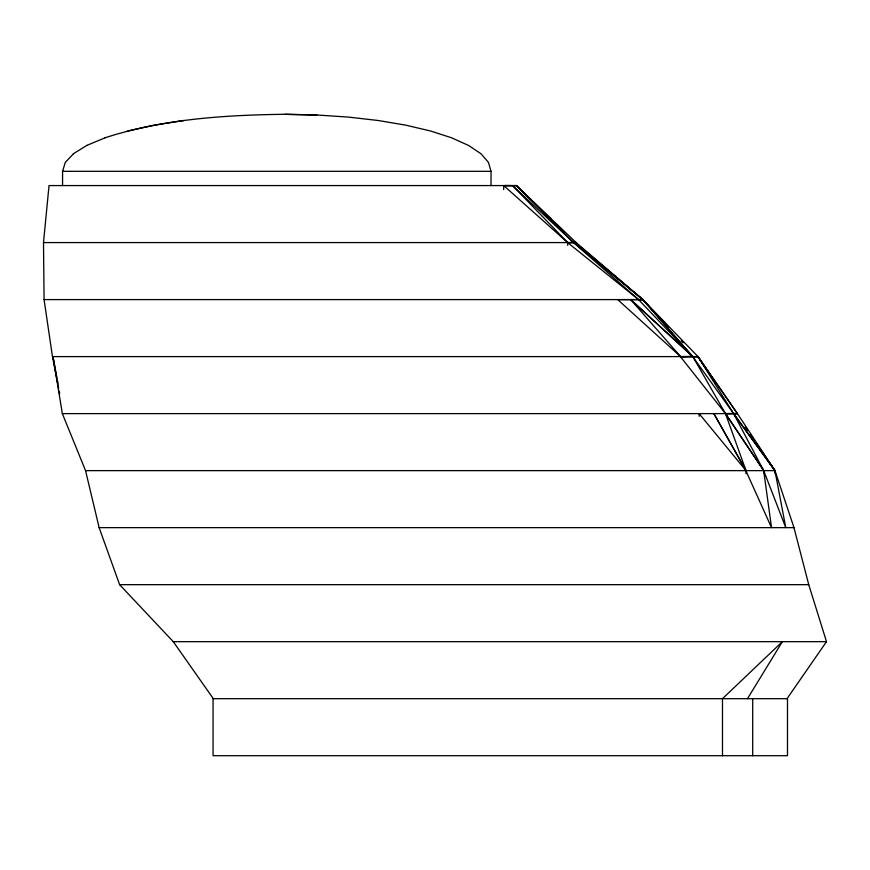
<?xml version="1.0" encoding="UTF-8"?>
<svg xmlns="http://www.w3.org/2000/svg" width="870" height="870" viewBox="0 0 870 870"><rect width="100%" height="100%" fill="white"/><g stroke="black" fill="none" stroke-linecap="round" stroke-linejoin="round"><path stroke-width="1.3" d="M58.681 388.433L52.461 356.602L44.076 299.595L43.5 242.578L49.024 185.571L516.388 185.571L576.114 242.578L642.81 299.595L697.979 356.602L737.314 413.413L774.942 470.637L793.897 527.351L808.741 584.662L826.5 641.668L787.024 698.686M62.564 185.571L62.564 171.314L65.293 162.396L73.569 153.696M747.493 698.686L782.358 641.668L722.491 698.686L722.491 755.704M73.428 153.696L86.891 145.431M86.761 145.431L105.085 137.797M104.965 137.797C162.668 119.114 223.894 115.079 284.175 114.296L316.908 115.003L348.402 117.091L378.319 120.517L405.931 125.193L430.563 131L451.595 137.797L468.517 145.431L480.914 153.696L488.472 162.396L491.017 171.314L491.017 185.571M127.705 131L154.175 125.193L183.875 120.517M583.161 249.701L575.113 242.578L576.114 242.415M567.697 245.34L567.697 242.632L576.114 242.48L575.113 242.73L642.81 299.595L668.41 327.066M573.547 242.665L576.114 242.578L43.5 242.578M512.539 185.647L516.388 185.571L551.047 219.218M746.014 473.693L746.014 470.996L771.527 527.644L763.686 470.637L733.606 413.554L692.705 356.602L642.81 299.595L617.733 299.639L680.59 356.602L692.705 356.406L725.482 413.62L763.686 470.637L785.773 527.644L774.942 470.637L755.802 442.689M503.697 189.638L503.697 185.571L567.697 242.578L573.547 242.523L642.81 299.595L692.705 356.602L697.979 356.689L714.335 381.277M699.121 416.338L699.121 413.62L746.014 470.637L725.482 413.62L737.314 413.511L697.979 356.602L680.59 356.874L725.482 413.62L733.606 413.554M316.908 115.003L285.023 114.296M62.564 171.314L491.017 171.314M44.076 299.595L642.81 299.595L575.113 242.578M52.461 356.602L697.979 356.602L714.335 381.201M56.941 377.819L52.994 356.602L62.335 413.62L737.314 413.62L733.606 413.739L774.942 470.637L774.942 473.345M62.335 413.62L85.554 470.637L774.942 470.637L768.058 460.611M85.554 470.637L99.136 527.644L793.897 527.644M99.136 527.644L119.614 584.662L808.741 584.662M119.614 584.662L173.26 641.668L826.5 641.668M503.697 185.571L512.539 185.604L573.547 242.578L638.536 299.552L692.705 356.602L630.696 299.595L680.59 356.602M505.84 185.571L513.539 185.647M642.81 299.65L638.536 299.595L567.697 242.632M630.696 299.595L692.705 356.406M556.822 224.819L564.521 232.301M516.388 185.571L573.547 242.578M512.539 185.571L567.697 242.578M681.21 340.812L683.037 342.769M774.942 470.637L733.606 413.62L697.979 356.602M173.26 641.668L213.313 698.686M751.974 437.229L754.268 440.568M757.335 445.027L760.391 449.475M762.696 452.813L766.524 458.381M745.079 427.039L747.373 430.389M750.44 434.859L754.268 440.448M725.482 413.62L763.686 470.409L763.686 473.345M713.944 413.794L746.014 470.637L713.944 413.707M59.193 391.076L59.715 393.729M57.431 380.473L57.931 383.126M752.713 698.686L752.713 755.704M787.491 698.686L213.074 698.686L213.074 755.704L787.491 755.704L787.491 698.686"/></g></svg>
